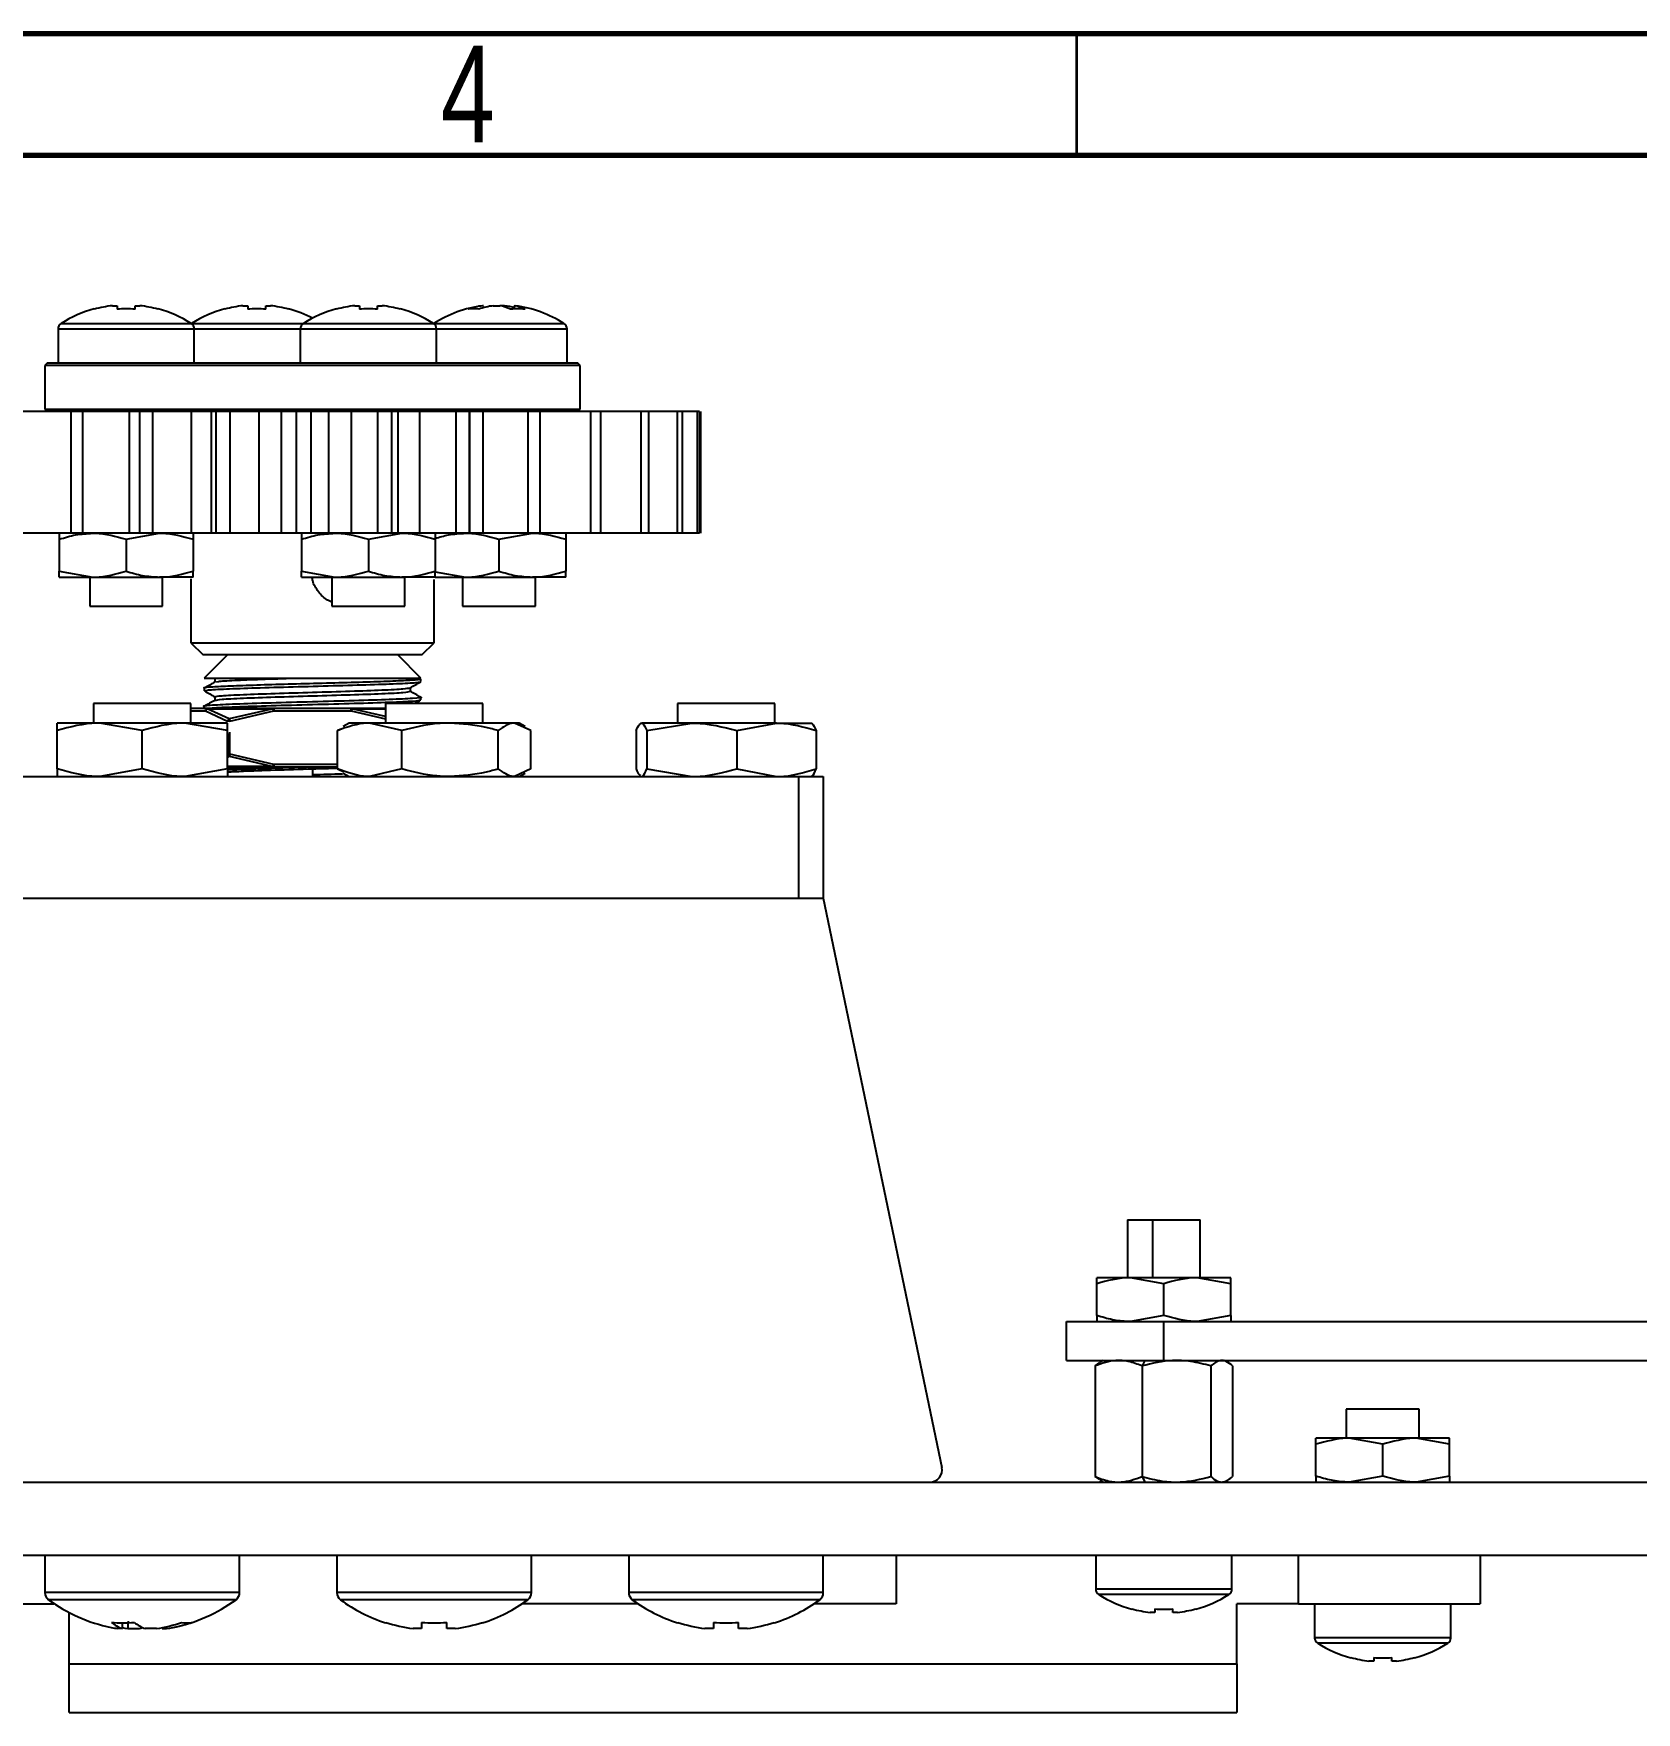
# Model space of a CAD drawing. Header units: millimetres. Extents: x 10 to 419, y 5 to 292.
# Drawn here: x 222.1 to 288, y 223 to 292 of the extents above; entities that cross this region are included whole.
import ezdxf

# ---------------------------------------------------------------- set-up
doc = ezdxf.new("R2010")
doc.units = ezdxf.units.MM
doc.styles.add('SLDTEXTSTYLE0', font='TXT', dxfattribs={"width": 0.75})

msp = doc.modelspace()

# ---------------------------------------------------------------- linework, layer by layer
at = {"color": 7, "linetype": 'Continuous', "lineweight": 70}
for p, q in [((15, 292), (415, 292)), ((20, 287), (410, 287))]:
    msp.add_line(p, q, dxfattribs=at)
at = {"color": 7, "linetype": 'Continuous', "lineweight": 35}
msp.add_line((265, 287), (265, 292), dxfattribs=at)
at = {"color": 7, "linetype": 'Continuous', "lineweight": 25}
for p, q in [((224.607, 280.672), (224.6, 280.685)), ((225.348, 280.814), (225.543, 280.814)), ((225.543, 280.814), (225.543, 280.672)), ((226.283, 280.672), (226.283, 280.814)), ((226.283, 280.814), (226.478, 280.814)), ((227.226, 280.685), (227.219, 280.672)), ((229.973, 280.672), (229.967, 280.685)), ((230.715, 280.814), (230.91, 280.814)), ((230.91, 280.814), (230.91, 280.672)), ((231.65, 280.672), (231.65, 280.814)), ((231.65, 280.814), (231.844, 280.814)), ((232.592, 280.685), (232.586, 280.672)), ((234.567, 280.672), (234.56, 280.685)), ((235.308, 280.814), (235.503, 280.814)), ((235.503, 280.814), (235.503, 280.672)), ((236.243, 280.672), (236.243, 280.814)), ((236.243, 280.814), (236.438, 280.814)), ((237.185, 280.685), (237.179, 280.672)), ((240.607, 280.814), (240.564, 280.814)), ((241.004, 280.814), (241.276, 280.814)), ((241.475, 280.814), (241.276, 280.814)), ((241.872, 280.814), (241.865, 280.672)), ((241.872, 280.814), (241.915, 280.814)), ((223.113, 279.857), (223.113, 278.46)), ((228.605, 280.085), (228.596, 280.079)), ((228.713, 278.46), (228.713, 279.857)), ((233.073, 279.857), (233.073, 278.46)), ((238.565, 280.085), (238.556, 280.079)), ((238.673, 278.46), (238.673, 279.857)), ((244.039, 278.46), (244.039, 279.857)), ((222.676, 278.46), (222.576, 278.36)), ((222.576, 278.36), (222.576, 276.56)), ((236.734, 278.36), (222.576, 278.36)), ((222.676, 278.46), (236.705, 278.46)), ((236.705, 278.46), (244.476, 278.46)), ((244.576, 278.36), (236.734, 278.36)), ((244.576, 278.36), (244.476, 278.46)), ((244.576, 276.56), (244.576, 278.36)), ((223.646, 276.46), (221.636, 276.46)), ((222.576, 276.56), (222.676, 276.46)), ((222.576, 276.56), (236.734, 276.56)), ((223.646, 271.46), (223.646, 276.46)), ((224.111, 276.46), (223.646, 276.46)), ((224.111, 276.46), (224.111, 271.46)), ((226.036, 276.46), (224.111, 276.46)), ((226.036, 276.46), (226.036, 271.46)), ((226.464, 276.46), (226.036, 276.46)), ((226.464, 276.46), (226.464, 271.46)), ((226.471, 276.46), (226.464, 276.46)), ((226.471, 271.46), (226.471, 276.46)), ((227, 276.46), (226.471, 276.46)), ((227, 276.46), (227, 271.46)), ((228.591, 276.46), (227, 276.46)), ((228.591, 276.46), (228.591, 271.46)), ((229.471, 276.46), (228.591, 276.46)), ((229.41, 276.46), (229.41, 271.46)), ((229.607, 276.46), (229.41, 276.46)), ((229.607, 271.46), (229.607, 276.46)), ((230.176, 276.46), (229.607, 276.46)), ((230.176, 276.46), (230.176, 271.46)), ((231.364, 276.46), (230.176, 276.46)), ((231.364, 276.46), (231.364, 271.46)), ((232.289, 276.46), (231.364, 276.46)), ((232.289, 276.46), (232.289, 271.46)), ((232.916, 276.46), (232.289, 276.46)), ((232.916, 271.46), (232.916, 276.46)), ((233.501, 276.46), (232.916, 276.46)), ((233.501, 276.46), (233.501, 271.46)), ((234.233, 276.46), (233.501, 276.46)), ((234.233, 276.46), (234.233, 271.46)), ((235.163, 276.46), (234.233, 276.46)), ((235.163, 276.46), (235.163, 271.46)), ((236.254, 276.46), (235.163, 276.46)), ((236.254, 271.46), (236.254, 276.46)), ((236.829, 276.46), (236.254, 276.46)), ((236.734, 276.56), (244.576, 276.56)), ((236.829, 276.46), (236.829, 271.46)), ((237.102, 276.46), (236.829, 276.46)), ((237.968, 276.46), (237.074, 276.46)), ((237.102, 271.46), (237.102, 276.46)), ((237.968, 276.46), (237.968, 271.46)), ((239.475, 276.46), (237.968, 276.46)), ((239.475, 271.46), (239.475, 276.46)), ((240.015, 276.46), (239.475, 276.46)), ((240.015, 276.46), (240.015, 271.46)), ((240.042, 276.46), (240.015, 276.46)), ((240.042, 271.46), (240.042, 276.46)), ((240.581, 276.46), (240.042, 276.46)), ((240.581, 276.46), (240.581, 271.46)), ((242.439, 276.46), (240.581, 276.46)), ((242.439, 271.46), (242.439, 276.46)), ((242.92, 276.46), (242.439, 276.46)), ((245.015, 276.46), (242.887, 276.46)), ((242.92, 276.46), (242.92, 271.46)), ((244.476, 276.46), (244.576, 276.56)), ((245.015, 271.46), (245.015, 276.46)), ((245.416, 276.46), (245.015, 276.46)), ((245.416, 276.46), (245.416, 271.46)), ((247.091, 276.46), (245.416, 276.46)), ((247.091, 271.46), (247.091, 276.46)), ((247.395, 276.46), (247.091, 276.46)), ((248.576, 276.46), (247.325, 276.46)), ((247.395, 276.46), (247.395, 271.46)), ((248.576, 271.46), (248.576, 276.46)), ((248.77, 276.46), (248.576, 276.46)), ((248.77, 276.46), (248.77, 271.46)), ((249.406, 276.46), (248.77, 276.46)), ((249.406, 271.46), (249.406, 276.46)), ((249.481, 276.46), (249.406, 276.46)), ((249.481, 276.46), (249.481, 271.46)), ((249.544, 271.46), (249.544, 276.46)), ((223.646, 271.46), (221.636, 271.46)), ((223.163, 271.214), (223.163, 269.906)), ((224.111, 271.46), (223.646, 271.46)), ((226.036, 271.46), (224.111, 271.46)), ((225.913, 271.214), (227.288, 271.46)), ((225.913, 271.214), (225.913, 269.906)), ((226.464, 271.46), (226.036, 271.46)), ((226.471, 271.46), (226.464, 271.46)), ((227, 271.46), (226.471, 271.46)), ((228.591, 271.46), (227, 271.46)), ((229.471, 271.46), (228.591, 271.46)), ((228.663, 271.214), (228.663, 269.906)), ((229.607, 271.46), (229.41, 271.46)), ((230.176, 271.46), (229.607, 271.46)), ((231.364, 271.46), (230.176, 271.46)), ((232.289, 271.46), (231.364, 271.46)), ((232.916, 271.46), (232.289, 271.46)), ((233.501, 271.46), (232.916, 271.46)), ((233.123, 271.214), (233.123, 269.906)), ((234.233, 271.46), (233.501, 271.46)), ((235.163, 271.46), (234.233, 271.46)), ((236.254, 271.46), (235.163, 271.46)), ((235.873, 271.214), (237.248, 271.46)), ((235.873, 271.214), (235.873, 269.906)), ((236.829, 271.46), (236.254, 271.46)), ((237.102, 271.46), (236.829, 271.46)), ((237.968, 271.46), (237.074, 271.46)), ((239.475, 271.46), (237.968, 271.46)), ((238.623, 271.214), (238.623, 269.906)), ((240.015, 271.46), (239.475, 271.46)), ((240.042, 271.46), (240.015, 271.46)), ((240.581, 271.46), (240.042, 271.46)), ((242.439, 271.46), (240.581, 271.46)), ((241.239, 271.214), (242.614, 271.46)), ((241.239, 271.214), (241.239, 269.906)), ((242.92, 271.46), (242.439, 271.46)), ((245.015, 271.46), (242.887, 271.46)), ((243.989, 271.214), (243.989, 269.906)), ((245.416, 271.46), (245.015, 271.46)), ((247.091, 271.46), (245.416, 271.46)), ((247.395, 271.46), (247.091, 271.46)), ((248.576, 271.46), (247.325, 271.46)), ((248.77, 271.46), (248.576, 271.46)), ((249.406, 271.46), (248.77, 271.46)), ((249.481, 271.46), (249.406, 271.46)), ((223.163, 269.906), (224.538, 269.66)), ((233.123, 269.906), (234.498, 269.66)), ((238.623, 269.882), (239.864, 269.66)), ((223.163, 269.66), (224.538, 269.66)), ((224.413, 269.66), (224.413, 268.46)), ((224.538, 269.66), (227.288, 269.66)), ((228.663, 269.66), (227.288, 269.66)), ((227.413, 268.46), (227.413, 269.66)), ((228.576, 269.589), (228.576, 266.96)), ((233.123, 269.66), (234.498, 269.66)), ((234.373, 269.66), (234.373, 268.46)), ((234.498, 269.66), (237.248, 269.66)), ((238.623, 269.66), (237.248, 269.66)), ((237.373, 268.46), (237.373, 269.66)), ((238.576, 266.96), (238.576, 269.558)), ((238.623, 269.66), (239.864, 269.66)), ((239.739, 269.66), (239.739, 268.46)), ((239.864, 269.66), (242.614, 269.66)), ((243.989, 269.66), (242.614, 269.66)), ((242.739, 268.46), (242.739, 269.66)), ((224.413, 268.46), (225.913, 268.46)), ((225.913, 268.46), (227.413, 268.46)), ((234.373, 268.46), (235.873, 268.46)), ((235.873, 268.46), (237.373, 268.46)), ((239.739, 268.46), (240.031, 268.46)), ((240.031, 268.46), (242.739, 268.46)), ((228.576, 266.96), (229.076, 266.46)), ((228.576, 266.96), (235.012, 266.96)), ((234.868, 266.46), (229.076, 266.46)), ((230.076, 266.46), (229.122, 265.506)), ((238.076, 266.46), (234.868, 266.46)), ((235.012, 266.96), (238.576, 266.96)), ((238.03, 265.506), (237.076, 266.46)), ((238.076, 266.46), (238.576, 266.96)), ((229.122, 265.506), (238.03, 265.506)), ((229.122, 265.092), (229.122, 264.986)), ((229.552, 265.506), (229.552, 265.34)), ((237.6, 264.965), (237.6, 265.112)), ((238.022, 265.461), (237.918, 265.521)), ((238.03, 265.361), (238.03, 265.467)), ((224.576, 264.46), (224.576, 263.66)), ((228.408, 264.46), (224.576, 264.46)), ((228.576, 264.46), (228.408, 264.46)), ((228.576, 263.66), (228.576, 264.46)), ((229.122, 264.342), (229.122, 264.26)), ((229.552, 264.738), (229.552, 264.593)), ((236.576, 264.46), (236.576, 263.66)), ((238.576, 264.46), (236.576, 264.46)), ((238.03, 264.611), (238.03, 264.717)), ((240.576, 264.46), (238.576, 264.46)), ((240.576, 263.66), (240.576, 264.46)), ((248.576, 264.46), (248.576, 263.66)), ((250.576, 264.46), (248.576, 264.46)), ((252.576, 264.46), (250.576, 264.46)), ((252.576, 263.66), (252.576, 264.46)), ((224.826, 263.66), (223.076, 263.66)), ((226.576, 263.347), (224.826, 263.66)), ((228.326, 263.66), (224.826, 263.66)), ((230.076, 263.347), (228.326, 263.66)), ((230.076, 263.66), (228.326, 263.66)), ((229.263, 264.26), (228.576, 264.26)), ((229.177, 264.16), (230.083, 263.737)), ((230.149, 263.828), (229.242, 264.251)), ((229.242, 264.251), (231.962, 264.251)), ((231.983, 264.26), (229.263, 264.26)), ((230.17, 263.737), (230.083, 263.737)), ((231.962, 264.251), (230.149, 263.828)), ((230.149, 263.828), (230.17, 263.737)), ((230.17, 263.737), (231.983, 264.16)), ((231.983, 264.16), (231.962, 264.251)), ((231.983, 264.26), (231.983, 264.16)), ((235.169, 264.26), (231.983, 264.26)), ((231.983, 264.16), (235.169, 264.16)), ((235.076, 263.66), (234.837, 263.522)), ((235.923, 263.66), (235.076, 263.66)), ((235.169, 264.16), (235.169, 264.26)), ((236.576, 264.26), (235.169, 264.26)), ((235.19, 264.251), (235.169, 264.16)), ((237.241, 263.347), (235.923, 263.66)), ((239.226, 263.66), (235.923, 263.66)), ((241.88, 263.66), (239.226, 263.66)), ((242.547, 263.347), (241.88, 263.66)), ((242.076, 263.66), (241.88, 263.66)), ((242.315, 263.522), (242.076, 263.66)), ((247.076, 263.66), (247.055, 263.648)), ((249.169, 263.66), (247.097, 263.66)), ((247.319, 263.347), (249.169, 263.66)), ((252.648, 263.66), (249.169, 263.66)), ((251.019, 263.347), (252.648, 263.66)), ((252.648, 263.66), (254.075, 263.66)), ((254.097, 263.648), (254.076, 263.66)), ((223.076, 261.773), (223.076, 263.347)), ((226.576, 261.773), (226.576, 263.347)), ((230.076, 261.773), (230.076, 263.347)), ((234.605, 263.347), (234.867, 263.47)), ((234.605, 261.773), (234.605, 263.347)), ((237.241, 261.773), (237.241, 263.347)), ((241.212, 261.773), (241.212, 263.347)), ((242.547, 261.773), (242.547, 263.347)), ((246.876, 263.347), (246.876, 261.773)), ((247.319, 263.347), (247.319, 261.773)), ((251.019, 263.347), (251.019, 261.773)), ((254.277, 263.347), (254.277, 261.773)), ((230.083, 262.383), (230.17, 262.383)), ((230.17, 262.383), (230.149, 262.292)), ((230.149, 262.292), (231.962, 261.869)), ((231.983, 261.96), (230.17, 262.383)), ((226.576, 261.773), (224.826, 261.46)), ((230.076, 261.773), (228.326, 261.46)), ((230.076, 261.86), (231.983, 261.86)), ((231.962, 261.869), (231.983, 261.96)), ((231.983, 261.96), (231.983, 261.86)), ((231.983, 261.86), (234.605, 261.86)), ((233.576, 261.86), (233.576, 261.46)), ((234.605, 261.773), (234.867, 261.65)), ((234.837, 261.598), (235.076, 261.46)), ((237.241, 261.773), (235.923, 261.46)), ((242.547, 261.773), (241.88, 261.46)), ((242.076, 261.46), (242.315, 261.598)), ((247.319, 261.773), (249.169, 261.46)), ((251.019, 261.773), (252.648, 261.46)), ((197.576, 261.46), (253.576, 261.46)), ((234.894, 261.46), (235.098, 261.466)), ((247.055, 261.472), (247.076, 261.46)), ((253.576, 256.46), (253.576, 261.46)), ((253.576, 261.46), (254.576, 261.46)), ((254.076, 261.46), (254.097, 261.472)), ((254.576, 261.46), (254.576, 256.46)), ((197.576, 256.46), (253.576, 256.46)), ((215.576, 256.46), (254.576, 256.46)), ((254.576, 256.46), (259.451, 233.062)), ((267.076, 243.235), (267.076, 240.86)), ((267.076, 243.235), (268.111, 243.235)), ((268.111, 243.235), (270.076, 243.235)), ((270.076, 240.86), (270.076, 243.235)), ((267.201, 240.86), (265.826, 240.86)), ((268.576, 240.614), (267.201, 240.86)), ((269.951, 240.86), (267.201, 240.86)), ((271.326, 240.614), (269.951, 240.86)), ((271.326, 240.86), (269.951, 240.86)), ((265.826, 239.306), (265.826, 240.614)), ((268.576, 239.306), (268.576, 240.614)), ((271.326, 239.306), (271.326, 240.614)), ((264.576, 237.46), (264.576, 239.06)), ((264.576, 239.06), (268.576, 239.06)), ((268.576, 239.306), (267.201, 239.06)), ((268.576, 237.46), (268.576, 239.06)), ((268.576, 239.06), (368.576, 239.06)), ((271.326, 239.306), (269.951, 239.06)), ((264.576, 237.46), (268.576, 237.46)), ((266.076, 237.46), (265.944, 237.384)), ((267.801, 237.46), (267.68, 237.235)), ((268.576, 237.46), (368.576, 237.46)), ((271.209, 237.384), (271.076, 237.46)), ((265.749, 237.235), (265.951, 237.376)), ((265.749, 237.235), (265.749, 232.685)), ((267.68, 237.235), (267.68, 232.685)), ((270.508, 237.235), (270.508, 232.685)), ((271.404, 237.235), (271.404, 232.685)), ((276.076, 235.46), (276.076, 234.26)), ((277.576, 235.46), (276.076, 235.46)), ((279.076, 235.46), (277.576, 235.46)), ((279.076, 234.26), (279.076, 235.46)), ((276.201, 234.26), (274.826, 234.26)), ((274.826, 232.706), (274.826, 234.014)), ((277.576, 234.014), (276.201, 234.26)), ((278.951, 234.26), (276.201, 234.26)), ((277.576, 232.706), (277.576, 234.014)), ((280.326, 234.014), (278.951, 234.26)), ((280.326, 234.26), (278.951, 234.26)), ((280.326, 232.706), (280.326, 234.014)), ((265.951, 232.573), (265.749, 232.685)), ((267.68, 232.685), (267.801, 232.46)), ((277.576, 232.706), (276.201, 232.46)), ((280.326, 232.706), (278.951, 232.46)), ((198.576, 232.46), (369.576, 232.46)), ((215.576, 232.46), (258.961, 232.46)), ((265.944, 232.537), (266.076, 232.46)), ((271.076, 232.46), (271.209, 232.537)), ((198.576, 229.46), (369.576, 229.46)), ((222.576, 229.46), (222.576, 227.915)), ((230.576, 227.915), (230.576, 229.46)), ((234.576, 229.46), (234.576, 227.915)), ((242.576, 227.915), (242.576, 229.46)), ((246.576, 229.46), (246.576, 227.915)), ((254.576, 227.915), (254.576, 229.46)), ((257.576, 229.46), (257.576, 227.46)), ((265.776, 229.46), (265.776, 228.064)), ((271.376, 228.064), (271.376, 229.46)), ((274.112, 227.46), (274.112, 229.46)), ((281.576, 229.46), (281.576, 227.46)), ((221.04, 227.46), (222.958, 227.46)), ((223.576, 224.992), (223.576, 227.094)), ((246.958, 227.46), (242.194, 227.46)), ((257.576, 227.46), (254.194, 227.46)), ((267.264, 227.235), (267.27, 227.248)), ((268.206, 227.106), (268.011, 227.106)), ((268.206, 227.248), (268.206, 227.106)), ((268.946, 227.106), (268.946, 227.248)), ((269.141, 227.106), (268.946, 227.106)), ((269.883, 227.248), (269.889, 227.235)), ((271.576, 224.992), (271.576, 227.46)), ((274.112, 227.46), (271.576, 227.46)), ((274.112, 227.46), (281.576, 227.46)), ((274.776, 227.46), (274.776, 226.064)), ((280.376, 226.064), (280.376, 227.46)), ((225.756, 226.439), (225.575, 226.439)), ((225.756, 226.439), (225.765, 226.692)), ((225.988, 226.439), (226.453, 226.439)), ((227.165, 226.439), (226.7, 226.439)), ((227.396, 226.439), (227.578, 226.439)), ((236.582, 226.673), (236.592, 226.692)), ((238.061, 226.439), (237.708, 226.439)), ((238.061, 226.692), (238.061, 226.439)), ((239.091, 226.439), (239.091, 226.692)), ((239.444, 226.439), (239.091, 226.439)), ((240.561, 226.692), (240.57, 226.673)), ((248.582, 226.673), (248.592, 226.692)), ((250.061, 226.439), (249.708, 226.439)), ((250.061, 226.692), (250.061, 226.439)), ((251.091, 226.439), (251.091, 226.692)), ((251.444, 226.439), (251.091, 226.439)), ((252.561, 226.692), (252.57, 226.673)), ((223.576, 224.992), (271.576, 224.992)), ((223.576, 222.992), (223.576, 224.992)), ((271.576, 224.992), (271.576, 222.992)), ((276.264, 225.235), (276.27, 225.248)), ((277.206, 225.106), (277.011, 225.106)), ((277.206, 225.248), (277.206, 225.106)), ((277.946, 225.106), (277.946, 225.248)), ((278.141, 225.106), (277.946, 225.106)), ((278.883, 225.248), (278.889, 225.235)), ((223.576, 222.992), (271.576, 222.992))]:
    msp.add_line(p, q, dxfattribs=at)
at = {"color": 8, "linetype": 'Continuous', "lineweight": 25}
for p, q in [((223.113, 279.857), (225.913, 279.857)), ((223.239, 280.085), (225.913, 280.085)), ((225.913, 280.085), (228.587, 280.085)), ((225.913, 279.857), (228.713, 279.857)), ((228.605, 280.085), (231.28, 280.085)), ((228.713, 279.857), (231.28, 279.857)), ((231.28, 280.085), (233.198, 280.085)), ((231.28, 279.857), (233.073, 279.857)), ((233.073, 279.857), (235.873, 279.857)), ((233.198, 280.085), (235.873, 280.085)), ((235.873, 280.085), (238.547, 280.085)), ((235.873, 279.857), (238.673, 279.857)), ((238.565, 280.085), (239.085, 280.085)), ((238.673, 279.857), (244.039, 279.857)), ((239.085, 280.085), (243.914, 280.085)), ((228.576, 264.16), (229.177, 264.16)), ((230.17, 263.722), (230.17, 263.737)), ((235.169, 264.16), (236.576, 263.832)), ((236.576, 263.928), (235.19, 264.251)), ((235.19, 264.251), (236.576, 264.251)), ((230.083, 263.235), (230.083, 262.383)), ((230.17, 262.383), (230.17, 263.285)), ((230.083, 262.383), (230.076, 262.38)), ((230.076, 262.258), (230.149, 262.292)), ((231.962, 261.869), (230.076, 261.869)), ((234.605, 261.96), (231.983, 261.96)), ((268.111, 243.235), (268.111, 240.86)), ((230.24, 227.915), (222.576, 227.915)), ((230.576, 227.915), (230.24, 227.915)), ((238.576, 227.915), (234.576, 227.915)), ((242.576, 227.915), (238.576, 227.915)), ((250.576, 227.915), (246.576, 227.915)), ((254.576, 227.915), (250.576, 227.915)), ((268.576, 228.064), (265.776, 228.064)), ((268.576, 227.835), (265.902, 227.835)), ((271.376, 228.064), (268.576, 228.064)), ((271.251, 227.835), (268.576, 227.835)), ((230.106, 227.625), (222.723, 227.625)), ((230.43, 227.625), (230.106, 227.625)), ((238.576, 227.625), (234.723, 227.625)), ((242.43, 227.625), (238.576, 227.625)), ((250.576, 227.625), (246.723, 227.625)), ((254.43, 227.625), (250.576, 227.625)), ((277.576, 226.064), (274.776, 226.064)), ((277.576, 225.835), (274.902, 225.835)), ((280.376, 226.064), (277.576, 226.064)), ((280.251, 225.835), (277.576, 225.835))]:
    msp.add_line(p, q, dxfattribs=at)
at = {"color": 7, "linetype": 'Continuous', "lineweight": 25, "flags": 128}
msp.add_lwpolyline([(225.755, 226.478), (225.858, 226.46), (225.988, 226.439)], dxfattribs=at)
at = {"color": 7, "linetype": 'Continuous', "lineweight": 25}
for centre, radius, start, end in [((225.913, 275.86), 5, 105.21928, 122.33603), ((225.913, 275.86), 4.986, 96.50342, 105.18786), ((225.913, 275.207), 5.477, 86.1266, 93.8734), ((225.913, 275.86), 4.986, 74.81214, 83.49658), ((225.913, 275.86), 5, 57.66397, 74.78072), ((231.28, 275.86), 5, 105.21928, 122.33603), ((231.28, 275.86), 4.986, 96.50342, 105.18786), ((231.28, 275.207), 5.477, 86.1266, 93.8734), ((231.28, 275.86), 4.986, 74.81214, 83.49658), ((231.28, 275.86), 5, 62.65596, 74.78072), ((235.873, 275.86), 5, 105.21928, 122.33603), ((235.873, 275.86), 4.986, 96.50342, 105.18786), ((235.873, 275.207), 5.477, 86.1266, 93.8734), ((235.873, 275.86), 4.986, 74.81214, 83.49658), ((235.873, 275.86), 5, 57.66397, 74.78072), ((241.239, 275.86), 5, 97.76058, 122.33603), ((241.034, 277.516), 3.331, 98.09173, 108.66719), ((240.187, 278.757), 1.928, 83.4681, 96.5319), ((241.473, 277.516), 3.331, 98.09173, 108.66719), ((240.906, 278.92), 1.93, 65.21439, 78.95564), ((241.01, 277.536), 3.311, 74.25552, 81.92635), ((242.014, 277.129), 3.556, 85.19202, 94.80798), ((241.502, 278.92), 1.93, 65.21439, 78.95564), ((241.239, 275.86), 5, 57.66397, 82.23942), ((223.383, 279.857), 0.27, 122.33603, 180), ((228.443, 279.857), 0.27, 0, 57.66397), ((233.343, 279.857), 0.27, 122.33603, 180), ((238.403, 279.857), 0.27, 0, 57.66397), ((243.769, 279.857), 0.27, 0, 57.66397), ((229.27, 264.166), 0.094, 94.40195, 183.81126), ((229.289, 264.148), 0.113, 114.48399, 173.82736), ((229.264, 264.229), 0.0312, 92.19184, 135.63213), ((230.196, 263.725), 0.113, 114.48399, 173.82736), ((231.984, 264.229), 0.0312, 92.19184, 135.63213), ((235.168, 264.229), 0.0312, 44.36787, 87.80816), ((230.196, 262.395), 0.113, 186.17264, 245.51601), ((231.984, 261.891), 0.0312, 224.36787, 267.80816), ((258.961, 232.96), 0.5, 270, 11.76829), ((222.936, 227.915), 0.36, 180, 233.64163), ((230.216, 227.915), 0.36, 306.35837, 0), ((234.936, 227.915), 0.36, 180, 233.64163), ((242.216, 227.915), 0.36, 306.35837, 0), ((246.936, 227.915), 0.36, 180, 233.64163), ((254.216, 227.915), 0.36, 306.35837, 0), ((266.046, 228.064), 0.27, 180, 237.66397), ((268.576, 232.06), 5, 237.66397, 254.78072), ((268.576, 232.06), 5, 285.21928, 302.33603), ((271.106, 228.064), 0.27, 302.33603, 0), ((226.576, 232.86), 6.5, 233.64163, 258.60793), ((226.576, 232.86), 6.5, 281.39207, 306.35837), ((238.576, 232.86), 6.5, 233.64163, 252.13742), ((238.576, 232.86), 6.5, 287.86258, 306.35837), ((250.576, 232.86), 6.5, 233.64163, 252.13742), ((250.576, 232.86), 6.5, 287.86258, 306.35837), ((268.576, 232.06), 4.986, 254.81214, 263.49658), ((268.576, 232.713), 5.477, 266.1266, 273.8734), ((268.576, 232.06), 4.986, 276.50342, 285.18786), ((226.374, 231.858), 5.478, 258.60724, 261.60582), ((225.78, 232.698), 6.025, 265.50884, 274.49116), ((226.246, 227.828), 1.473, 230.48393, 250.59743), ((227.189, 227.828), 1.473, 230.48393, 250.59743), ((226.048, 227.633), 1.261, 288.69187, 294.74199), ((226.358, 231.895), 5.516, 278.41105, 289.3744), ((226.771, 231.895), 5.516, 278.41105, 289.3744), ((228.394, 227.836), 1.162, 259.76321, 280.23679), ((238.576, 232.86), 6.48, 252.16487, 262.30324), ((238.576, 233.851), 7.178, 265.88569, 274.11431), ((238.576, 232.86), 6.48, 277.69676, 287.83513), ((250.576, 232.86), 6.48, 252.16487, 262.30324), ((250.576, 233.851), 7.178, 265.88569, 274.11431), ((250.576, 232.86), 6.48, 277.69676, 287.83513), ((275.046, 226.064), 0.27, 180, 237.66397), ((277.576, 230.06), 5, 237.66397, 254.78072), ((277.576, 230.06), 5, 285.21928, 302.33603), ((280.106, 226.064), 0.27, 302.33603, 0), ((277.576, 230.06), 4.986, 254.81214, 263.49658), ((277.576, 230.713), 5.477, 266.1266, 273.8734), ((277.576, 230.06), 4.986, 276.50342, 285.18786)]:
    msp.add_arc(centre, radius, start, end, dxfattribs=at)
for points, knots in [([(223.163, 271.214), (223.386, 271.283), (223.837, 271.422), (224.303, 271.447), (224.538, 271.46)], [0, 0, 0, 0, 0.495458, 1, 1, 1, 1]), ([(223.163, 271.46), (223.163, 271.456), (223.163, 271.443), (223.163, 271.311), (223.163, 271.214)], [0, 0, 0, 0, 0.268634, 1, 1, 1, 1]), ([(224.538, 271.46), (224.571, 271.46), (225.035, 271.456), (225.49, 271.331), (225.913, 271.214)], [0, 0, 0, 0, 0.07015, 1, 1, 1, 1]), ([(227.288, 271.46), (227.321, 271.46), (227.785, 271.456), (228.24, 271.331), (228.663, 271.214)], [0, 0, 0, 0, 0.07015, 1, 1, 1, 1]), ([(228.663, 271.46), (228.663, 271.456), (228.663, 271.443), (228.663, 271.311), (228.663, 271.214)], [0, 0, 0, 0, 0.268634, 1, 1, 1, 1]), ([(233.123, 271.214), (233.346, 271.283), (233.797, 271.422), (234.263, 271.447), (234.498, 271.46)], [0, 0, 0, 0, 0.495458, 1, 1, 1, 1]), ([(233.123, 271.46), (233.123, 271.456), (233.123, 271.443), (233.123, 271.311), (233.123, 271.214)], [0, 0, 0, 0, 0.268634, 1, 1, 1, 1]), ([(234.498, 271.46), (234.53, 271.46), (234.995, 271.456), (235.45, 271.331), (235.873, 271.214)], [0, 0, 0, 0, 0.07015, 1, 1, 1, 1]), ([(237.248, 271.46), (237.28, 271.46), (237.745, 271.456), (238.2, 271.331), (238.623, 271.214)], [0, 0, 0, 0, 0.0701503, 1, 1, 1, 1]), ([(238.623, 271.25), (238.802, 271.304), (239.209, 271.427), (239.629, 271.448), (239.864, 271.46)], [0, 0, 0, 0, 0.440563, 1, 1, 1, 1]), ([(238.623, 271.46), (238.623, 271.456), (238.623, 271.443), (238.623, 271.311), (238.623, 271.214)], [0, 0, 0, 0, 0.268634, 1, 1, 1, 1]), ([(239.864, 271.46), (239.897, 271.46), (240.361, 271.456), (240.816, 271.331), (241.239, 271.214)], [0, 0, 0, 0, 0.07015, 1, 1, 1, 1]), ([(242.614, 271.46), (242.647, 271.46), (243.111, 271.456), (243.566, 271.331), (243.989, 271.214)], [0, 0, 0, 0, 0.07015, 1, 1, 1, 1]), ([(243.989, 271.46), (243.989, 271.456), (243.989, 271.443), (243.989, 271.311), (243.989, 271.214)], [0, 0, 0, 0, 0.268634, 1, 1, 1, 1]), ([(223.163, 269.66), (223.163, 269.664), (223.163, 269.677), (223.163, 269.809), (223.163, 269.906)], [0, 0, 0, 0, 0.268634, 1, 1, 1, 1]), ([(224.538, 269.66), (224.571, 269.66), (225.035, 269.664), (225.49, 269.789), (225.913, 269.906)], [0, 0, 0, 0, 0.07015, 1, 1, 1, 1]), ([(225.913, 269.906), (226.136, 269.837), (226.587, 269.698), (227.053, 269.673), (227.288, 269.66)], [0, 0, 0, 0, 0.495458, 1, 1, 1, 1]), ([(227.288, 269.66), (227.321, 269.66), (227.785, 269.664), (228.24, 269.789), (228.663, 269.906)], [0, 0, 0, 0, 0.07015, 1, 1, 1, 1]), ([(228.663, 269.66), (228.663, 269.664), (228.663, 269.677), (228.663, 269.809), (228.663, 269.906)], [0, 0, 0, 0, 0.268634, 1, 1, 1, 1]), ([(233.123, 269.66), (233.123, 269.664), (233.123, 269.677), (233.123, 269.809), (233.123, 269.906)], [0, 0, 0, 0, 0.268634, 1, 1, 1, 1]), ([(234.498, 269.66), (234.53, 269.66), (234.995, 269.664), (235.45, 269.789), (235.873, 269.906)], [0, 0, 0, 0, 0.07015, 1, 1, 1, 1]), ([(235.873, 269.906), (236.096, 269.837), (236.547, 269.698), (237.013, 269.673), (237.248, 269.66)], [0, 0, 0, 0, 0.495458, 1, 1, 1, 1]), ([(237.248, 269.66), (237.28, 269.66), (237.745, 269.664), (238.2, 269.789), (238.623, 269.906)], [0, 0, 0, 0, 0.07015, 1, 1, 1, 1]), ([(238.623, 269.66), (238.623, 269.664), (238.623, 269.677), (238.623, 269.809), (238.623, 269.906)], [0, 0, 0, 0, 0.2686336, 1, 1, 1, 1]), ([(239.864, 269.66), (239.897, 269.66), (240.361, 269.664), (240.816, 269.789), (241.239, 269.906)], [0, 0, 0, 0, 0.07015, 1, 1, 1, 1]), ([(241.239, 269.906), (241.463, 269.837), (241.913, 269.698), (242.379, 269.673), (242.614, 269.66)], [0, 0, 0, 0, 0.495458, 1, 1, 1, 1]), ([(242.614, 269.66), (242.647, 269.66), (243.111, 269.664), (243.566, 269.789), (243.989, 269.906)], [0, 0, 0, 0, 0.07015, 1, 1, 1, 1]), ([(243.989, 269.66), (243.989, 269.664), (243.989, 269.677), (243.989, 269.809), (243.989, 269.906)], [0, 0, 0, 0, 0.268634, 1, 1, 1, 1]), ([(234.373, 268.63), (234.311, 268.656), (234.096, 268.745), (233.81, 269.047), (233.592, 269.386), (233.564, 269.608), (233.557, 269.66)], [0, 0, 0, 0, 0.147565, 0.511876, 0.8868754, 1, 1, 1, 1]), ([(238.021, 265.467), (237.986, 265.455), (237.914, 265.43), (237.267, 265.393), (236.282, 265.356), (235.021, 265.318), (233.621, 265.28), (232.214, 265.243), (230.946, 265.205), (229.923, 265.168), (229.311, 265.13), (229.052, 265.105), (229.125, 265.092), (229.126, 265.092)], [0, 0, 0, 0, 0.0957197, 0.1960155, 0.2963113, 0.3966071, 0.4969029, 0.5971987, 0.6974945, 0.7977903, 0.8980861, 0.9983819, 1, 1, 1, 1]), ([(229.563, 265.346), (229.492, 265.305), (229.348, 265.222), (229.205, 265.139), (229.133, 265.097)], [0, 0, 0, 0, 0.499979, 1, 1, 1, 1]), ([(229.178, 264.986), (229.189, 264.997), (229.217, 265.023), (229.964, 265.064), (231.193, 265.108), (232.766, 265.152), (234.441, 265.197), (236.006, 265.241), (237.221, 265.285), (237.946, 265.325), (237.963, 265.351), (237.97, 265.361)], [0, 0, 0, 0, 0.0895094, 0.2073435, 0.3251776, 0.4430117, 0.5608459, 0.67868, 0.7965141, 0.9143482, 1, 1, 1, 1]), ([(229.553, 264.738), (229.613, 264.754), (229.734, 264.785), (230.664, 264.832), (231.993, 264.879), (233.574, 264.926), (235.157, 264.972), (236.484, 265.019), (237.389, 265.064), (237.508, 265.094), (237.564, 265.107)], [0, 0, 0, 0, 0.126853, 0.253726, 0.3806, 0.507473, 0.634347, 0.76122, 0.888094, 1, 1, 1, 1]), ([(229.623, 265.346), (229.633, 265.355), (229.662, 265.379), (230.316, 265.418), (231.417, 265.462), (232.377, 265.491), (232.857, 265.506)], [0, 0, 0, 0, 0.170568, 0.447045, 0.723523, 1, 1, 1, 1]), ([(237.591, 265.107), (237.663, 265.149), (237.807, 265.232), (237.95, 265.315), (238.022, 265.356)], [0, 0, 0, 0, 0.499971, 1, 1, 1, 1]), ([(237.993, 264.722), (238.007, 264.72), (238.143, 264.703), (237.756, 264.67), (236.821, 264.623), (235.324, 264.576), (233.578, 264.529), (231.833, 264.482), (230.333, 264.435), (229.407, 264.389), (229.01, 264.357), (229.123, 264.342), (229.123, 264.342)], [0, 0, 0, 0, 0.013327, 0.13664, 0.259952, 0.383264, 0.506577, 0.629889, 0.753201, 0.876514, 0.999826, 1, 1, 1, 1]), ([(229.557, 264.595), (229.485, 264.554), (229.341, 264.471), (229.197, 264.388), (229.126, 264.346)], [0, 0, 0, 0, 0.499966, 1, 1, 1, 1]), ([(229.134, 264.981), (229.206, 264.939), (229.349, 264.856), (229.493, 264.773), (229.564, 264.732)], [0, 0, 0, 0, 0.500025, 1, 1, 1, 1]), ([(229.294, 264.26), (229.334, 264.268), (229.457, 264.291), (230.368, 264.33), (231.824, 264.377), (233.579, 264.424), (235.329, 264.471), (236.801, 264.518), (237.83, 264.565), (237.963, 264.596), (238.03, 264.611)], [0, 0, 0, 0, 0.066084, 0.199519, 0.332953, 0.466388, 0.599822, 0.733257, 0.866691, 1, 1, 1, 1]), ([(229.584, 264.595), (229.64, 264.609), (229.759, 264.639), (230.668, 264.684), (231.996, 264.731), (233.579, 264.778), (235.16, 264.825), (236.489, 264.871), (237.419, 264.918), (237.539, 264.949), (237.6, 264.965)], [0, 0, 0, 0, 0.1137571, 0.2403852, 0.3670134, 0.4936415, 0.6202696, 0.7468978, 0.8735259, 1, 1, 1, 1]), ([(238.02, 264.722), (237.949, 264.763), (237.805, 264.846), (237.662, 264.929), (237.59, 264.971)], [0, 0, 0, 0, 0.500031, 1, 1, 1, 1]), ([(237.769, 264.46), (237.781, 264.467), (237.865, 264.515), (237.949, 264.564), (238.021, 264.605)], [0, 0, 0, 0, 0.143446, 1, 1, 1, 1]), ([(224.826, 263.66), (224.785, 263.66), (224.194, 263.655), (223.615, 263.496), (223.076, 263.347)], [0, 0, 0, 0, 0.070174, 1, 1, 1, 1]), ([(223.076, 263.347), (223.076, 263.395), (223.076, 263.578), (223.076, 263.625), (223.076, 263.66)], [0, 0, 0, 0, 0.257551, 1, 1, 1, 1]), ([(228.326, 263.66), (228.285, 263.66), (227.694, 263.655), (227.115, 263.496), (226.576, 263.347)], [0, 0, 0, 0, 0.070174, 1, 1, 1, 1]), ([(230.076, 263.347), (230.076, 263.395), (230.076, 263.578), (230.076, 263.625), (230.076, 263.66)], [0, 0, 0, 0, 0.257551, 1, 1, 1, 1]), ([(235.923, 263.66), (235.892, 263.66), (235.447, 263.655), (235.011, 263.496), (234.605, 263.347)], [0, 0, 0, 0, 0.070174, 1, 1, 1, 1]), ([(236.167, 264.26), (236.26, 264.263), (236.436, 264.269), (236.531, 264.275), (236.576, 264.278)], [0, 0, 0, 0, 0.526561, 1, 1, 1, 1]), ([(239.226, 263.66), (239.046, 263.655), (238.374, 263.638), (237.719, 263.47), (237.241, 263.347)], [0, 0, 0, 0, 0.268634, 1, 1, 1, 1]), ([(241.212, 263.347), (241.045, 263.395), (240.398, 263.578), (239.726, 263.625), (239.226, 263.66)], [0, 0, 0, 0, 0.257551, 1, 1, 1, 1]), ([(241.88, 263.66), (241.864, 263.66), (241.638, 263.655), (241.417, 263.496), (241.212, 263.347)], [0, 0, 0, 0, 0.070174, 1, 1, 1, 1]), ([(246.876, 263.347), (246.894, 263.395), (246.967, 263.578), (247.042, 263.625), (247.097, 263.66)], [0, 0, 0, 0, 0.257551, 1, 1, 1, 1]), ([(247.097, 263.66), (247.117, 263.655), (247.192, 263.638), (247.265, 263.47), (247.319, 263.347)], [0, 0, 0, 0, 0.268634, 1, 1, 1, 1]), ([(249.169, 263.66), (249.213, 263.66), (249.838, 263.655), (250.45, 263.496), (251.019, 263.347)], [0, 0, 0, 0, 0.070174, 1, 1, 1, 1]), ([(252.648, 263.66), (252.686, 263.66), (253.236, 263.655), (253.775, 263.496), (254.277, 263.347)], [0, 0, 0, 0, 0.070174, 1, 1, 1, 1]), ([(254.055, 263.66), (254.075, 263.655), (254.15, 263.638), (254.223, 263.47), (254.277, 263.347)], [0, 0, 0, 0, 0.268634, 1, 1, 1, 1]), ([(224.826, 261.46), (224.785, 261.46), (224.194, 261.465), (223.615, 261.624), (223.076, 261.773)], [0, 0, 0, 0, 0.070174, 1, 1, 1, 1]), ([(223.076, 261.773), (223.076, 261.725), (223.076, 261.542), (223.076, 261.495), (223.076, 261.46)], [0, 0, 0, 0, 0.257551, 1, 1, 1, 1]), ([(228.326, 261.46), (228.285, 261.46), (227.694, 261.465), (227.115, 261.624), (226.576, 261.773)], [0, 0, 0, 0, 0.070174, 1, 1, 1, 1]), ([(230.068, 261.796), (230.259, 261.808), (230.601, 261.829), (231.239, 261.851), (231.521, 261.86)], [0, 0, 0, 0, 0.557519, 1, 1, 1, 1]), ([(230.076, 261.736), (230.582, 261.757), (231.604, 261.798), (232.914, 261.839), (233.576, 261.86)], [0, 0, 0, 0, 0.4944629, 1, 1, 1, 1]), ([(230.076, 261.649), (230.273, 261.66), (230.731, 261.688), (232.005, 261.731), (233.41, 261.773), (234.271, 261.799), (234.618, 261.809)], [0, 0, 0, 0, 0.219237, 0.511463, 0.803689, 1, 1, 1, 1]), ([(230.076, 261.773), (230.076, 261.725), (230.076, 261.542), (230.076, 261.495), (230.076, 261.46)], [0, 0, 0, 0, 0.257551, 1, 1, 1, 1]), ([(234.806, 261.563), (234.397, 261.552), (233.986, 261.54), (233.576, 261.529), (233.576, 261.529)], [0, 0, 0, 0, 0.9995456, 1, 1, 1, 1]), ([(235.923, 261.46), (235.892, 261.46), (235.447, 261.465), (235.011, 261.624), (234.605, 261.773)], [0, 0, 0, 0, 0.070174, 1, 1, 1, 1]), ([(239.226, 261.46), (239.046, 261.465), (238.374, 261.482), (237.719, 261.65), (237.241, 261.773)], [0, 0, 0, 0, 0.268634, 1, 1, 1, 1]), ([(241.212, 261.773), (241.045, 261.725), (240.398, 261.542), (239.726, 261.495), (239.226, 261.46)], [0, 0, 0, 0, 0.257551, 1, 1, 1, 1]), ([(241.88, 261.46), (241.864, 261.46), (241.638, 261.465), (241.417, 261.624), (241.212, 261.773)], [0, 0, 0, 0, 0.070174, 1, 1, 1, 1]), ([(246.876, 261.773), (246.894, 261.725), (246.953, 261.574), (247.014, 261.533), (247.055, 261.506)], [0, 0, 0, 0, 0.317099, 1, 1, 1, 1]), ([(247.097, 261.46), (247.117, 261.465), (247.192, 261.482), (247.265, 261.65), (247.319, 261.773)], [0, 0, 0, 0, 0.268634, 1, 1, 1, 1]), ([(249.169, 261.46), (249.213, 261.46), (249.838, 261.465), (250.45, 261.624), (251.019, 261.773)], [0, 0, 0, 0, 0.070174, 1, 1, 1, 1]), ([(252.648, 261.46), (252.686, 261.46), (253.236, 261.465), (253.775, 261.624), (254.277, 261.773)], [0, 0, 0, 0, 0.070174, 1, 1, 1, 1]), ([(254.097, 261.477), (254.103, 261.479), (254.164, 261.5), (254.223, 261.644), (254.277, 261.773)], [0, 0, 0, 0, 0.100405, 1, 1, 1, 1]), ([(267.201, 240.86), (267.169, 240.86), (266.704, 240.856), (266.249, 240.731), (265.826, 240.614)], [0, 0, 0, 0, 0.07015, 1, 1, 1, 1]), ([(265.826, 240.614), (265.826, 240.652), (265.826, 240.795), (265.826, 240.833), (265.826, 240.86)], [0, 0, 0, 0, 0.2575513, 1, 1, 1, 1]), ([(269.951, 240.86), (269.919, 240.86), (269.454, 240.856), (268.999, 240.731), (268.576, 240.614)], [0, 0, 0, 0, 0.0701503, 1, 1, 1, 1]), ([(271.326, 240.614), (271.326, 240.652), (271.326, 240.795), (271.326, 240.833), (271.326, 240.86)], [0, 0, 0, 0, 0.257551, 1, 1, 1, 1]), ([(267.201, 239.06), (267.169, 239.06), (266.922, 239.063), (266.457, 239.116), (266.038, 239.242), (265.826, 239.306)], [0, 0, 0, 0, 0.070013, 0.530744, 1, 1, 1, 1]), ([(265.826, 239.306), (265.826, 239.269), (265.826, 239.125), (265.826, 239.088), (265.826, 239.06)], [0, 0, 0, 0, 0.257551, 1, 1, 1, 1]), ([(269.951, 239.06), (269.919, 239.06), (269.454, 239.064), (268.999, 239.189), (268.576, 239.306)], [0, 0, 0, 0, 0.07015, 1, 1, 1, 1]), ([(271.326, 239.306), (271.326, 239.269), (271.326, 239.125), (271.326, 239.088), (271.326, 239.06)], [0, 0, 0, 0, 0.2575513, 1, 1, 1, 1]), ([(267.68, 237.235), (267.493, 237.306), (267.141, 237.438), (266.483, 237.492), (266.033, 237.334), (265.749, 237.235)], [0, 0, 0, 0, 0.295653, 0.555283, 1, 1, 1, 1]), ([(270.508, 237.235), (270.233, 237.306), (269.718, 237.438), (268.755, 237.492), (268.096, 237.334), (267.68, 237.235)], [0, 0, 0, 0, 0.295653, 0.555283, 1, 1, 1, 1]), ([(271.404, 237.235), (271.317, 237.306), (271.154, 237.438), (270.848, 237.492), (270.64, 237.334), (270.508, 237.235)], [0, 0, 0, 0, 0.295653, 0.555283, 1, 1, 1, 1]), ([(276.201, 234.26), (276.169, 234.26), (275.704, 234.256), (275.249, 234.131), (274.826, 234.014)], [0, 0, 0, 0, 0.07015, 1, 1, 1, 1]), ([(274.826, 234.014), (274.826, 234.052), (274.826, 234.195), (274.826, 234.233), (274.826, 234.26)], [0, 0, 0, 0, 0.2575513, 1, 1, 1, 1]), ([(278.951, 234.26), (278.919, 234.26), (278.454, 234.256), (277.999, 234.131), (277.576, 234.014)], [0, 0, 0, 0, 0.0701503, 1, 1, 1, 1]), ([(280.326, 234.014), (280.326, 234.052), (280.326, 234.195), (280.326, 234.233), (280.326, 234.26)], [0, 0, 0, 0, 0.257551, 1, 1, 1, 1]), ([(265.749, 232.685), (265.936, 232.615), (266.288, 232.482), (266.946, 232.428), (267.396, 232.586), (267.68, 232.685)], [0, 0, 0, 0, 0.2956528, 0.5552834, 1, 1, 1, 1]), ([(267.68, 232.685), (267.954, 232.615), (268.469, 232.482), (269.432, 232.428), (270.092, 232.586), (270.508, 232.685)], [0, 0, 0, 0, 0.295653, 0.555283, 1, 1, 1, 1]), ([(270.508, 232.685), (270.595, 232.615), (270.758, 232.482), (271.063, 232.428), (271.272, 232.586), (271.404, 232.685)], [0, 0, 0, 0, 0.295653, 0.555283, 1, 1, 1, 1]), ([(276.201, 232.46), (276.169, 232.46), (275.922, 232.463), (275.457, 232.516), (275.038, 232.642), (274.826, 232.706)], [0, 0, 0, 0, 0.070013, 0.530744, 1, 1, 1, 1]), ([(274.826, 232.706), (274.826, 232.669), (274.826, 232.525), (274.826, 232.488), (274.826, 232.46)], [0, 0, 0, 0, 0.257551, 1, 1, 1, 1]), ([(278.951, 232.46), (278.919, 232.46), (278.454, 232.464), (277.999, 232.589), (277.576, 232.706)], [0, 0, 0, 0, 0.07015, 1, 1, 1, 1]), ([(280.326, 232.706), (280.326, 232.669), (280.326, 232.525), (280.326, 232.488), (280.326, 232.46)], [0, 0, 0, 0, 0.2575513, 1, 1, 1, 1]), ([(225.988, 226.439), (225.994, 226.524), (226.001, 226.624), (226.009, 226.723), (226.01, 226.737)], [0, 0, 0, 0, 0.858978, 1, 1, 1, 1])]:
    msp.add_open_spline(points, degree=3, knots=knots, dxfattribs=at)

# ---------------------------------------------------------------- texts
at = {"color": 7, "linetype": 'Continuous', "lineweight": 0, "insert": (239.96, 291.504), "char_height": 3.969, "attachment_point": 2, "style": 'SLDTEXTSTYLE0'}
msp.add_mtext('4', dxfattribs=at)

doc.saveas('drawing.dxf')
